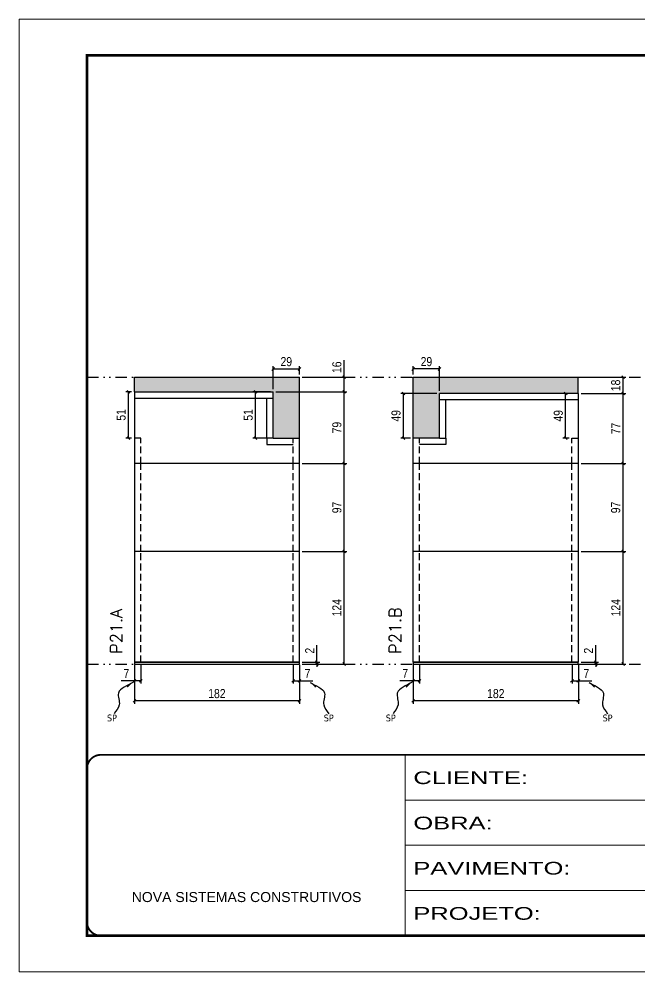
# Model space of a CAD drawing. Extents: x 14400 to 20667, y -21631 to 6985.
# Drawn here: x 16012 to 16697, y 2489 to 3539 of the extents above; entities that cross this region are included whole.
import ezdxf

# ---------------------------------------------------------------- set-up
doc = ezdxf.new("R2010")
doc.units = 0
for name, pattern in [('CONTINUO', [0]), ('DASHED', [0.75, 0.5, -0.25]), ('DIVIDE2', [0.625, 0.25, -0.125, 0, -0.125, 0, -0.125]), ('HIDDEN', [0.375, 0.25, -0.125])]:
    doc.linetypes.add(name, pattern=pattern)
for name, color, linetype in [('COTA', 241, 'Continuous'), ('Nível', 160, 'Continuous'), ('Painéis', 200, 'Continuous'), ('SARR_2.2x7', 40, 'Continuous'), ('texto', 7, 'Continuous')]:
    doc.layers.add(name, color=color, linetype=linetype)
for name, color, linetype, lineweight in [('Folhas', 255, 'Continuous', 9), ('SARRAFO DE PRESSAO', 251, 'DASHED', 9), ('Texto Seção', 7, 'Continuous', 15)]:
    doc.layers.add(name, color=color, linetype=linetype, lineweight=lineweight)
doc.styles.add('ARIAL', font='arial.ttf')
doc.styles.add('COTA TECNICA', font='techl___.ttf', dxfattribs={"height": 10})
doc.styles.add('COTA TECNICA-50', font='techl___.ttf', dxfattribs={"height": 10})
doc.styles.add('REGUA-120', font='ROMANS.shx', dxfattribs={"height": 15})
doc.styles.get("Standard").update_dxf_attribs({"font": 'arial.ttf'})
doc.styles.add('Tecnologia', font='')
doc.styles.get('Tecnologia').set_extended_font_data('Forgotten Futurist')
doc.dimstyles.new('COTA PAINEL-50', dxfattribs={"dimtxt": 10, "dimasz": 3, "dimexe": 3, "dimexo": 3, "dimgap": 3, "dimtad": 1, "dimdec": 1, "dimzin": 12, "dimdsep": 46, "dimtxsty": 'COTA TECNICA-50', "dimblk1": 'OBLIQUE', "dimblk2": 'OBLIQUE', "dimsah": 1, "dimcen": 0.9, "dimclrd": 4, "dimclre": 4, "dimclrt": 240, "dimadec": 1, "dimazin": 3, "dimtfac": 1, "dimtdec": 1, "dimtmove": 0, "dimatfit": 3, "dimfxl": 1, "dimtolj": 1, "dimtzin": 12, "dimarcsym": 0})
doc.dimstyles.new('PAINEL', dxfattribs={"dimtxt": 10, "dimasz": 3, "dimexe": 3, "dimexo": 3, "dimgap": 3, "dimtad": 1, "dimdec": 1, "dimzin": 12, "dimdsep": 46, "dimtxsty": 'COTA TECNICA', "dimblk1": 'OBLIQUE', "dimblk2": 'OBLIQUE', "dimsah": 1, "dimcen": 0.9, "dimclrd": 4, "dimclre": 4, "dimclrt": 240, "dimadec": 1, "dimazin": 3, "dimtfac": 1, "dimtdec": 1, "dimtmove": 0, "dimatfit": 3, "dimfxl": 1, "dimtolj": 1, "dimtzin": 12, "dimarcsym": 0})
doc.dimstyles.get("Standard").update_dxf_attribs({"dimtxt": 0.18, "dimasz": 0.18, "dimexe": 0.18, "dimexo": 0.0625, "dimgap": 0.09, "dimtad": 0, "dimtih": 1, "dimtoh": 1, "dimdec": 4, "dimzin": 0, "dimdsep": 46, "dimtxsty": 'Standard', "dimcen": 0.09, "dimadec": 0, "dimazin": 0, "dimtfac": 1, "dimtdec": 4, "dimtofl": 0, "dimtmove": 0, "dimatfit": 3, "dimfxl": 1, "dimtolj": 1, "dimtzin": 0, "dimarcsym": 0})

# ---------------------------------------------------------------- blocks, each defined once
blk = doc.blocks.new('9999999999')
at = {"color": 30, "linetype": 'CONTINUO'}
for p, q in [((98564.6, 34230.2), (98564.6, 34429.4)), ((98564.6, 34379.6), (99584, 34379.6)), ((98564.6, 34329.8), (99488, 34329.8)), ((98564.6, 34280), (99488, 34280))]:
    blk.add_line(p, q, dxfattribs=at)
at = {"color": 30, "linetype": 'CONTINUO', "const_width": 2}
blk.add_lwpolyline([(99584, 34230.2), (99584, 34414.4, 0.414214), (99569, 34429.4), (98229, 34429.4, 0.414214), (98214, 34414.4), (98214, 34245.2, 0.414214), (98229, 34230.2), (99584, 34230.2)], format="xyb", dxfattribs=at)
at = {"layer": 'Folhas'}
blk.add_lwpolyline([(98139, 34190.2), (99624, 34190.2), (99624, 35240.2), (98139, 35240.2)], close=True, dxfattribs=at)
at = {"layer": 'Folhas', "color": 30, "const_width": 3}
blk.add_lwpolyline([(98214, 34230.2), (99584, 34230.2), (99584, 35200.2), (98214, 35200.2)], close=True, dxfattribs=at)
at = {"color": 7, "linetype": 'Continuous', "ltscale": 5, "style": 'ARIAL'}
blk.add_text('NOVA SISTEMAS CONSTRUTIVOS', height=11.059, dxfattribs=at).set_placement((98263.2, 34267.2))
at = {"layer": 'Folhas', "color": 7, "style": 'Tecnologia', "width": 1.5}
for s, p in [('CLIENTE:', (98573.7, 34397.2)), ('OBRA:', (98573.7, 34347.3)), ('PAVIMENTO:', (98573.7, 34297.5)), ('PROJETO:', (98573.7, 34247.7))]:
    blk.add_text(s, height=14, dxfattribs=at).set_placement(p)
blk = doc.blocks.new('_Oblique')
at = {"color": 0, "linetype": 'ByBlock', "lineweight": -2}
blk.add_line((-0.5, -0.5), (0.5, 0.5), dxfattribs=at)
blk = doc.blocks.new('*D905')
at = {"layer": 'COTA', "color": 4, "lineweight": -2, "transparency": 16777216}
for p, q in [((16139.1, 2827.3), (16139.1, 2784.6)), ((16321.1, 2827.3), (16321.1, 2784.6)), ((16321.1, 2787.6), (16139.1, 2787.6))]:
    blk.add_line(p, q, dxfattribs=at)
at = {"layer": 'Defpoints', "color": 0, "transparency": 16777216}
for p in [(16139.1, 2830.3), (16321.1, 2830.3), (16139.1, 2787.6)]:
    blk.add_point(p, dxfattribs=at)
at = {"layer": 'COTA', "color": 4, "lineweight": -2, "transparency": 16777216, "xscale": 3, "yscale": 3, "zscale": 3, "rotation": 180}
blk.add_blockref('_Oblique', (16139.1, 2787.6), dxfattribs=at)
at = {"layer": 'COTA', "color": 4, "lineweight": -2, "transparency": 16777216, "xscale": 3, "yscale": 3, "zscale": 3}
blk.add_blockref('_Oblique', (16321.1, 2787.6), dxfattribs=at)
at = {"layer": 'COTA', "color": 240, "transparency": 16777216, "insert": (16230.1, 2795.7), "char_height": 10, "attachment_point": 5, "style": 'COTA TECNICA'}
blk.add_mtext('\\A1;182', dxfattribs=at)
blk = doc.blocks.new('*D906')
at = {"layer": 'COTA', "color": 4, "lineweight": -2, "transparency": 16777216}
for p, q in [((16314.1, 2827.3), (16314.1, 2806.8)), ((16321.1, 2825.3), (16321.1, 2806.8)), ((16314.1, 2809.8), (16321.1, 2809.8)), ((16321.1, 2809.8), (16335.9, 2809.8))]:
    blk.add_line(p, q, dxfattribs=at)
at = {"layer": 'Defpoints', "color": 0, "transparency": 16777216}
for p in [(16314.1, 2830.3), (16321.1, 2828.3), (16321.1, 2809.8)]:
    blk.add_point(p, dxfattribs=at)
at = {"layer": 'COTA', "color": 4, "lineweight": -2, "transparency": 16777216, "xscale": 3, "yscale": 3, "zscale": 3, "rotation": 180}
blk.add_blockref('_Oblique', (16314.1, 2809.8), dxfattribs=at)
at = {"layer": 'COTA', "color": 4, "lineweight": -2, "transparency": 16777216, "xscale": 3, "yscale": 3, "zscale": 3}
blk.add_blockref('_Oblique', (16321.1, 2809.8), dxfattribs=at)
at = {"layer": 'COTA', "color": 240, "transparency": 16777216, "insert": (16330, 2817.8), "char_height": 10, "attachment_point": 5, "style": 'COTA TECNICA-50'}
blk.add_mtext('\\A1;7', dxfattribs=at)
blk = doc.blocks.new('*D907')
at = {"layer": 'COTA', "color": 4, "lineweight": -2, "transparency": 16777216}
for p, q in [((16139.1, 2825.3), (16139.1, 2806.8)), ((16146.1, 2827.3), (16146.1, 2806.8)), ((16139.1, 2809.8), (16124.4, 2809.8)), ((16146.1, 2809.8), (16139.1, 2809.8))]:
    blk.add_line(p, q, dxfattribs=at)
at = {"layer": 'Defpoints', "color": 0, "transparency": 16777216}
for p in [(16139.1, 2828.3), (16146.1, 2830.3), (16139.1, 2809.8)]:
    blk.add_point(p, dxfattribs=at)
at = {"layer": 'COTA', "color": 4, "lineweight": -2, "transparency": 16777216, "xscale": 3, "yscale": 3, "zscale": 3, "rotation": 180}
blk.add_blockref('_Oblique', (16139.1, 2809.8), dxfattribs=at)
at = {"layer": 'COTA', "color": 4, "lineweight": -2, "transparency": 16777216, "xscale": 3, "yscale": 3, "zscale": 3}
blk.add_blockref('_Oblique', (16146.1, 2809.8), dxfattribs=at)
at = {"layer": 'COTA', "color": 240, "transparency": 16777216, "insert": (16130.3, 2817.8), "char_height": 10, "attachment_point": 5, "style": 'COTA TECNICA-50'}
blk.add_mtext('\\A1;7', dxfattribs=at)
blk = doc.blocks.new('*D940')
at = {"layer": 'COTA', "color": 4, "linetype": 'ByBlock', "lineweight": -2, "transparency": 16777216}
for p, q in [((16324.1, 2952.3), (16373.5, 2952.3)), ((16370.5, 2828.3), (16370.5, 2952.3)), ((16324.1, 2828.3), (16373.5, 2828.3))]:
    blk.add_line(p, q, dxfattribs=at)
at = {"layer": 'Defpoints', "color": 0, "linetype": 'ByBlock', "transparency": 16777216}
for p in [(16321.1, 2952.3), (16370.5, 2952.3), (16321.1, 2828.3)]:
    blk.add_point(p, dxfattribs=at)
at = {"layer": 'COTA', "color": 4, "linetype": 'ByBlock', "lineweight": -2, "transparency": 16777216, "xscale": 3, "yscale": 3, "zscale": 3}
for p, rotation in [((16370.5, 2952.3), 90), ((16370.5, 2828.3), 270)]:
    blk.add_blockref('_Oblique', p, dxfattribs=dict(at, rotation=rotation))
at = {"layer": 'COTA', "color": 240, "linetype": 'ByBlock', "transparency": 16777216, "insert": (16362.4, 2890.3), "char_height": 10, "attachment_point": 5, "rotation": 90, "style": 'COTA TECNICA'}
blk.add_mtext('\\A1;124', dxfattribs=at)
blk = doc.blocks.new('*D916')
at = {"layer": 'COTA', "color": 4, "lineweight": -2, "transparency": 16777216}
for p, q in [((16340.4, 2830.3), (16340.4, 2849.1)), ((16324.1, 2830.3), (16343.4, 2830.3)), ((16324.1, 2828.3), (16343.4, 2828.3)), ((16340.4, 2828.3), (16340.4, 2830.3)), ((16340.4, 2828.3), (16340.4, 2825.3))]:
    blk.add_line(p, q, dxfattribs=at)
at = {"layer": 'Defpoints', "color": 0, "transparency": 16777216}
for p in [(16321.1, 2830.3), (16321.1, 2828.3), (16340.4, 2828.3)]:
    blk.add_point(p, dxfattribs=at)
at = {"layer": 'COTA', "color": 4, "lineweight": -2, "transparency": 16777216, "xscale": 3, "yscale": 3, "zscale": 3}
for p, rotation in [((16340.4, 2830.3), 270), ((16340.4, 2828.3), 90)]:
    blk.add_blockref('_Oblique', p, dxfattribs=dict(at, rotation=rotation))
at = {"layer": 'COTA', "color": 240, "transparency": 16777216, "insert": (16332.4, 2843), "char_height": 10, "attachment_point": 5, "rotation": 90, "style": 'COTA TECNICA-50'}
blk.add_mtext('\\A1;2', dxfattribs=at)
blk = doc.blocks.new('*D941')
at = {"layer": 'COTA', "color": 4, "linetype": 'ByBlock', "lineweight": -2, "transparency": 16777216}
for p, q in [((16324.1, 2952.3), (16373.5, 2952.3)), ((16370.5, 2828.3), (16370.5, 2952.3)), ((16324.1, 2828.3), (16373.5, 2828.3))]:
    blk.add_line(p, q, dxfattribs=at)
at = {"layer": 'Defpoints', "color": 0, "linetype": 'ByBlock', "transparency": 16777216}
for p in [(16321.1, 2952.3), (16370.5, 2952.3), (16321.1, 2828.3)]:
    blk.add_point(p, dxfattribs=at)
at = {"layer": 'COTA', "color": 4, "linetype": 'ByBlock', "lineweight": -2, "transparency": 16777216, "xscale": 3, "yscale": 3, "zscale": 3}
for p, rotation in [((16370.5, 2952.3), 90), ((16370.5, 2828.3), 270)]:
    blk.add_blockref('_Oblique', p, dxfattribs=dict(at, rotation=rotation))
at = {"layer": 'COTA', "color": 240, "linetype": 'ByBlock', "transparency": 16777216, "insert": (16362.4, 2890.3), "char_height": 10, "attachment_point": 5, "rotation": 90, "style": 'COTA TECNICA'}
blk.add_mtext('\\A1;124', dxfattribs=at)
blk = doc.blocks.new('*D942')
at = {"layer": 'COTA', "color": 4, "lineweight": -2, "transparency": 16777216}
for p, q in [((16324.1, 3049.3), (16373.5, 3049.3)), ((16370.5, 2952.3), (16370.5, 3049.3)), ((16324.1, 2952.3), (16373.5, 2952.3))]:
    blk.add_line(p, q, dxfattribs=at)
at = {"layer": 'Defpoints', "color": 0, "transparency": 16777216}
for p in [(16321.1, 3049.3), (16370.5, 3049.3), (16321.1, 2952.3)]:
    blk.add_point(p, dxfattribs=at)
at = {"layer": 'COTA', "color": 4, "lineweight": -2, "transparency": 16777216, "xscale": 3, "yscale": 3, "zscale": 3}
for p, rotation in [((16370.5, 3049.3), 90), ((16370.5, 2952.3), 270)]:
    blk.add_blockref('_Oblique', p, dxfattribs=dict(at, rotation=rotation))
at = {"layer": 'COTA', "color": 240, "transparency": 16777216, "insert": (16362.4, 3000.8), "char_height": 10, "attachment_point": 5, "rotation": 90, "style": 'COTA TECNICA'}
blk.add_mtext('\\A1;97', dxfattribs=at)
blk = doc.blocks.new('*D943')
at = {"layer": 'COTA', "color": 4, "lineweight": -2, "transparency": 16777216}
for p, q in [((16295.1, 3128.3), (16373.5, 3128.3)), ((16370.5, 3049.3), (16370.5, 3128.3)), ((16324.1, 3049.3), (16373.5, 3049.3))]:
    blk.add_line(p, q, dxfattribs=at)
at = {"layer": 'Defpoints', "color": 0, "transparency": 16777216}
for p in [(16292.1, 3128.3), (16370.5, 3128.3), (16321.1, 3049.3)]:
    blk.add_point(p, dxfattribs=at)
at = {"layer": 'COTA', "color": 4, "lineweight": -2, "transparency": 16777216, "xscale": 3, "yscale": 3, "zscale": 3}
for p, rotation in [((16370.5, 3128.3), 90), ((16370.5, 3049.3), 270)]:
    blk.add_blockref('_Oblique', p, dxfattribs=dict(at, rotation=rotation))
at = {"layer": 'COTA', "color": 240, "transparency": 16777216, "insert": (16362.4, 3088.8), "char_height": 10, "attachment_point": 5, "rotation": 90, "style": 'COTA TECNICA'}
blk.add_mtext('\\A1;79', dxfattribs=at)
blk = doc.blocks.new('*D945')
at = {"layer": 'COTA', "color": 4, "lineweight": -2, "transparency": 16777216}
for p, q in [((16292.1, 3131.3), (16292.1, 3156.4)), ((16292.1, 3153.4), (16321.1, 3153.4)), ((16321.1, 3147.3), (16321.1, 3156.4))]:
    blk.add_line(p, q, dxfattribs=at)
at = {"layer": 'Defpoints', "color": 0, "transparency": 16777216}
for p in [(16321.1, 3153.4), (16321.1, 3144.3), (16292.1, 3128.3)]:
    blk.add_point(p, dxfattribs=at)
at = {"layer": 'COTA', "color": 4, "lineweight": -2, "transparency": 16777216, "xscale": 3, "yscale": 3, "zscale": 3, "rotation": 180}
blk.add_blockref('_Oblique', (16292.1, 3153.4), dxfattribs=at)
at = {"layer": 'COTA', "color": 4, "lineweight": -2, "transparency": 16777216, "xscale": 3, "yscale": 3, "zscale": 3}
blk.add_blockref('_Oblique', (16321.1, 3153.4), dxfattribs=at)
at = {"layer": 'COTA', "color": 240, "transparency": 16777216, "insert": (16306.6, 3161.5), "char_height": 10, "attachment_point": 5, "style": 'COTA TECNICA'}
blk.add_mtext('\\A1;29', dxfattribs=at)
blk = doc.blocks.new('*D946')
at = {"layer": 'COTA', "color": 4, "lineweight": -2, "transparency": 16777216}
for p, q in [((16370.5, 3144.3), (16370.5, 3163.3)), ((16324.1, 3144.3), (16373.5, 3144.3)), ((16370.5, 3128.3), (16370.5, 3144.3)), ((16295.1, 3128.3), (16373.5, 3128.3))]:
    blk.add_line(p, q, dxfattribs=at)
at = {"layer": 'Defpoints', "color": 0, "transparency": 16777216}
for p in [(16321.1, 3144.3), (16370.5, 3144.3), (16292.1, 3128.3)]:
    blk.add_point(p, dxfattribs=at)
at = {"layer": 'COTA', "color": 4, "lineweight": -2, "transparency": 16777216, "xscale": 3, "yscale": 3, "zscale": 3}
for p, rotation in [((16370.5, 3144.3), 90), ((16370.5, 3128.3), 270)]:
    blk.add_blockref('_Oblique', p, dxfattribs=dict(at, rotation=rotation))
at = {"layer": 'COTA', "color": 240, "transparency": 16777216, "insert": (16362.4, 3155.3), "char_height": 10, "attachment_point": 5, "rotation": 90, "style": 'COTA TECNICA'}
blk.add_mtext('\\A1;16', dxfattribs=at)
blk = doc.blocks.new('*D947')
at = {"layer": 'COTA', "color": 4, "lineweight": -2, "transparency": 16777216}
for p, q in [((16289.1, 3128.3), (16269.8, 3128.3)), ((16272.8, 3077.3), (16272.8, 3128.3)), ((16289.1, 3077.3), (16269.8, 3077.3))]:
    blk.add_line(p, q, dxfattribs=at)
at = {"layer": 'Defpoints', "color": 0, "transparency": 16777216}
for p in [(16272.8, 3128.3), (16292.1, 3128.3), (16292.1, 3077.3)]:
    blk.add_point(p, dxfattribs=at)
at = {"layer": 'COTA', "color": 4, "lineweight": -2, "transparency": 16777216, "xscale": 3, "yscale": 3, "zscale": 3}
for p, rotation in [((16272.8, 3128.3), 90), ((16272.8, 3077.3), 270)]:
    blk.add_blockref('_Oblique', p, dxfattribs=dict(at, rotation=rotation))
at = {"layer": 'COTA', "color": 240, "transparency": 16777216, "insert": (16264.6, 3102.8), "char_height": 10, "attachment_point": 5, "rotation": 90, "style": 'COTA TECNICA'}
blk.add_mtext('\\A1;51', dxfattribs=at)
blk = doc.blocks.new('*D955')
at = {"layer": 'COTA', "color": 4, "lineweight": -2, "transparency": 16777216}
for p, q in [((16136.1, 3128.3), (16129.6, 3128.3)), ((16132.6, 3077.3), (16132.6, 3128.3)), ((16136.1, 3077.3), (16129.6, 3077.3))]:
    blk.add_line(p, q, dxfattribs=at)
at = {"layer": 'Defpoints', "color": 0, "transparency": 16777216}
for p in [(16132.6, 3128.3), (16139.1, 3128.3), (16139.1, 3077.3)]:
    blk.add_point(p, dxfattribs=at)
at = {"layer": 'COTA', "color": 4, "lineweight": -2, "transparency": 16777216, "xscale": 3, "yscale": 3, "zscale": 3}
for p, rotation in [((16132.6, 3128.3), 90), ((16132.6, 3077.3), 270)]:
    blk.add_blockref('_Oblique', p, dxfattribs=dict(at, rotation=rotation))
at = {"layer": 'COTA', "color": 240, "transparency": 16777216, "insert": (16124.5, 3102.8), "char_height": 10, "attachment_point": 5, "rotation": 90, "style": 'COTA TECNICA'}
blk.add_mtext('\\A1;51', dxfattribs=at)
blk = doc.blocks.new('*D908')
at = {"layer": 'COTA', "color": 4, "lineweight": -2, "transparency": 16777216}
for p, q in [((16446.6, 2827.3), (16446.6, 2784.6)), ((16628.6, 2827.3), (16628.6, 2784.6)), ((16628.6, 2787.6), (16446.6, 2787.6))]:
    blk.add_line(p, q, dxfattribs=at)
at = {"layer": 'Defpoints', "color": 0, "transparency": 16777216}
for p in [(16446.6, 2830.3), (16628.6, 2830.3), (16446.6, 2787.6)]:
    blk.add_point(p, dxfattribs=at)
at = {"layer": 'COTA', "color": 4, "lineweight": -2, "transparency": 16777216, "xscale": 3, "yscale": 3, "zscale": 3, "rotation": 180}
blk.add_blockref('_Oblique', (16446.6, 2787.6), dxfattribs=at)
at = {"layer": 'COTA', "color": 4, "lineweight": -2, "transparency": 16777216, "xscale": 3, "yscale": 3, "zscale": 3}
blk.add_blockref('_Oblique', (16628.6, 2787.6), dxfattribs=at)
at = {"layer": 'COTA', "color": 240, "transparency": 16777216, "insert": (16537.6, 2795.7), "char_height": 10, "attachment_point": 5, "style": 'COTA TECNICA'}
blk.add_mtext('\\A1;182', dxfattribs=at)
blk = doc.blocks.new('*D909')
at = {"layer": 'COTA', "color": 4, "lineweight": -2, "transparency": 16777216}
for p, q in [((16621.6, 2827.3), (16621.6, 2806.8)), ((16628.6, 2825.3), (16628.6, 2806.8)), ((16621.6, 2809.8), (16628.6, 2809.8)), ((16628.6, 2809.8), (16643.3, 2809.8))]:
    blk.add_line(p, q, dxfattribs=at)
at = {"layer": 'Defpoints', "color": 0, "transparency": 16777216}
for p in [(16621.6, 2830.3), (16628.6, 2828.3), (16628.6, 2809.8)]:
    blk.add_point(p, dxfattribs=at)
at = {"layer": 'COTA', "color": 4, "lineweight": -2, "transparency": 16777216, "xscale": 3, "yscale": 3, "zscale": 3, "rotation": 180}
blk.add_blockref('_Oblique', (16621.6, 2809.8), dxfattribs=at)
at = {"layer": 'COTA', "color": 4, "lineweight": -2, "transparency": 16777216, "xscale": 3, "yscale": 3, "zscale": 3}
blk.add_blockref('_Oblique', (16628.6, 2809.8), dxfattribs=at)
at = {"layer": 'COTA', "color": 240, "transparency": 16777216, "insert": (16637.4, 2817.8), "char_height": 10, "attachment_point": 5, "style": 'COTA TECNICA-50'}
blk.add_mtext('\\A1;7', dxfattribs=at)
blk = doc.blocks.new('*D910')
at = {"layer": 'COTA', "color": 4, "lineweight": -2, "transparency": 16777216}
for p, q in [((16446.6, 2825.3), (16446.6, 2806.8)), ((16453.6, 2827.3), (16453.6, 2806.8)), ((16446.6, 2809.8), (16431.8, 2809.8)), ((16453.6, 2809.8), (16446.6, 2809.8))]:
    blk.add_line(p, q, dxfattribs=at)
at = {"layer": 'Defpoints', "color": 0, "transparency": 16777216}
for p in [(16446.6, 2828.3), (16453.6, 2830.3), (16446.6, 2809.8)]:
    blk.add_point(p, dxfattribs=at)
at = {"layer": 'COTA', "color": 4, "lineweight": -2, "transparency": 16777216, "xscale": 3, "yscale": 3, "zscale": 3, "rotation": 180}
blk.add_blockref('_Oblique', (16446.6, 2809.8), dxfattribs=at)
at = {"layer": 'COTA', "color": 4, "lineweight": -2, "transparency": 16777216, "xscale": 3, "yscale": 3, "zscale": 3}
blk.add_blockref('_Oblique', (16453.6, 2809.8), dxfattribs=at)
at = {"layer": 'COTA', "color": 240, "transparency": 16777216, "insert": (16437.7, 2817.8), "char_height": 10, "attachment_point": 5, "style": 'COTA TECNICA-50'}
blk.add_mtext('\\A1;7', dxfattribs=at)
blk = doc.blocks.new('*D928')
at = {"layer": 'COTA', "color": 4, "linetype": 'ByBlock', "lineweight": -2, "transparency": 16777216}
for p, q in [((16631.6, 2952.3), (16680.9, 2952.3)), ((16677.9, 2828.3), (16677.9, 2952.3)), ((16631.6, 2828.3), (16680.9, 2828.3))]:
    blk.add_line(p, q, dxfattribs=at)
at = {"layer": 'Defpoints', "color": 0, "linetype": 'ByBlock', "transparency": 16777216}
for p in [(16628.6, 2952.3), (16677.9, 2952.3), (16628.6, 2828.3)]:
    blk.add_point(p, dxfattribs=at)
at = {"layer": 'COTA', "color": 4, "linetype": 'ByBlock', "lineweight": -2, "transparency": 16777216, "xscale": 3, "yscale": 3, "zscale": 3}
for p, rotation in [((16677.9, 2952.3), 90), ((16677.9, 2828.3), 270)]:
    blk.add_blockref('_Oblique', p, dxfattribs=dict(at, rotation=rotation))
at = {"layer": 'COTA', "color": 240, "linetype": 'ByBlock', "transparency": 16777216, "insert": (16669.9, 2890.3), "char_height": 10, "attachment_point": 5, "rotation": 90, "style": 'COTA TECNICA'}
blk.add_mtext('\\A1;124', dxfattribs=at)
blk = doc.blocks.new('*D911')
at = {"layer": 'COTA', "color": 4, "lineweight": -2, "transparency": 16777216}
for p, q in [((16647.8, 2830.3), (16647.8, 2849.1)), ((16631.6, 2830.3), (16650.8, 2830.3)), ((16631.6, 2828.3), (16650.8, 2828.3)), ((16647.8, 2828.3), (16647.8, 2830.3)), ((16647.8, 2828.3), (16647.8, 2825.3))]:
    blk.add_line(p, q, dxfattribs=at)
at = {"layer": 'Defpoints', "color": 0, "transparency": 16777216}
for p in [(16628.6, 2830.3), (16628.6, 2828.3), (16647.8, 2828.3)]:
    blk.add_point(p, dxfattribs=at)
at = {"layer": 'COTA', "color": 4, "lineweight": -2, "transparency": 16777216, "xscale": 3, "yscale": 3, "zscale": 3}
for p, rotation in [((16647.8, 2830.3), 270), ((16647.8, 2828.3), 90)]:
    blk.add_blockref('_Oblique', p, dxfattribs=dict(at, rotation=rotation))
at = {"layer": 'COTA', "color": 240, "transparency": 16777216, "insert": (16639.8, 2843), "char_height": 10, "attachment_point": 5, "rotation": 90, "style": 'COTA TECNICA-50'}
blk.add_mtext('\\A1;2', dxfattribs=at)
blk = doc.blocks.new('*D929')
at = {"layer": 'COTA', "color": 4, "linetype": 'ByBlock', "lineweight": -2, "transparency": 16777216}
for p, q in [((16631.6, 2952.3), (16680.9, 2952.3)), ((16677.9, 2828.3), (16677.9, 2952.3)), ((16631.6, 2828.3), (16680.9, 2828.3))]:
    blk.add_line(p, q, dxfattribs=at)
at = {"layer": 'Defpoints', "color": 0, "linetype": 'ByBlock', "transparency": 16777216}
for p in [(16628.6, 2952.3), (16677.9, 2952.3), (16628.6, 2828.3)]:
    blk.add_point(p, dxfattribs=at)
at = {"layer": 'COTA', "color": 4, "linetype": 'ByBlock', "lineweight": -2, "transparency": 16777216, "xscale": 3, "yscale": 3, "zscale": 3}
for p, rotation in [((16677.9, 2952.3), 90), ((16677.9, 2828.3), 270)]:
    blk.add_blockref('_Oblique', p, dxfattribs=dict(at, rotation=rotation))
at = {"layer": 'COTA', "color": 240, "linetype": 'ByBlock', "transparency": 16777216, "insert": (16669.9, 2890.3), "char_height": 10, "attachment_point": 5, "rotation": 90, "style": 'COTA TECNICA'}
blk.add_mtext('\\A1;124', dxfattribs=at)
blk = doc.blocks.new('*D930')
at = {"layer": 'COTA', "color": 4, "lineweight": -2, "transparency": 16777216}
for p, q in [((16631.6, 3049.3), (16680.9, 3049.3)), ((16677.9, 2952.3), (16677.9, 3049.3)), ((16631.6, 2952.3), (16680.9, 2952.3))]:
    blk.add_line(p, q, dxfattribs=at)
at = {"layer": 'Defpoints', "color": 0, "transparency": 16777216}
for p in [(16628.6, 3049.3), (16677.9, 3049.3), (16628.6, 2952.3)]:
    blk.add_point(p, dxfattribs=at)
at = {"layer": 'COTA', "color": 4, "lineweight": -2, "transparency": 16777216, "xscale": 3, "yscale": 3, "zscale": 3}
for p, rotation in [((16677.9, 3049.3), 90), ((16677.9, 2952.3), 270)]:
    blk.add_blockref('_Oblique', p, dxfattribs=dict(at, rotation=rotation))
at = {"layer": 'COTA', "color": 240, "transparency": 16777216, "insert": (16669.8, 3000.8), "char_height": 10, "attachment_point": 5, "rotation": 90, "style": 'COTA TECNICA'}
blk.add_mtext('\\A1;97', dxfattribs=at)
blk = doc.blocks.new('*D931')
at = {"layer": 'COTA', "color": 4, "lineweight": -2, "transparency": 16777216}
for p, q in [((16446.6, 3147.3), (16446.6, 3156.4)), ((16475.6, 3153.4), (16446.6, 3153.4)), ((16475.6, 3129.3), (16475.6, 3156.4))]:
    blk.add_line(p, q, dxfattribs=at)
at = {"layer": 'Defpoints', "color": 0, "transparency": 16777216}
for p in [(16446.6, 3153.4), (16446.6, 3144.3), (16475.6, 3126.3)]:
    blk.add_point(p, dxfattribs=at)
at = {"layer": 'COTA', "color": 4, "lineweight": -2, "transparency": 16777216, "xscale": 3, "yscale": 3, "zscale": 3, "rotation": 180}
blk.add_blockref('_Oblique', (16446.6, 3153.4), dxfattribs=at)
at = {"layer": 'COTA', "color": 4, "lineweight": -2, "transparency": 16777216, "xscale": 3, "yscale": 3, "zscale": 3}
blk.add_blockref('_Oblique', (16475.6, 3153.4), dxfattribs=at)
at = {"layer": 'COTA', "color": 240, "transparency": 16777216, "insert": (16461.1, 3161.5), "char_height": 10, "attachment_point": 5, "style": 'COTA TECNICA'}
blk.add_mtext('\\A1;29', dxfattribs=at)
blk = doc.blocks.new('*D932')
at = {"layer": 'COTA', "color": 4, "lineweight": -2, "transparency": 16777216}
for p, q in [((16631.6, 3126.3), (16680.9, 3126.3)), ((16677.9, 3049.3), (16677.9, 3126.3)), ((16631.6, 3049.3), (16680.9, 3049.3))]:
    blk.add_line(p, q, dxfattribs=at)
at = {"layer": 'Defpoints', "color": 0, "transparency": 16777216}
for p in [(16628.6, 3126.3), (16677.9, 3126.3), (16628.6, 3049.3)]:
    blk.add_point(p, dxfattribs=at)
at = {"layer": 'COTA', "color": 4, "lineweight": -2, "transparency": 16777216, "xscale": 3, "yscale": 3, "zscale": 3}
for p, rotation in [((16677.9, 3126.3), 90), ((16677.9, 3049.3), 270)]:
    blk.add_blockref('_Oblique', p, dxfattribs=dict(at, rotation=rotation))
at = {"layer": 'COTA', "color": 240, "transparency": 16777216, "insert": (16669.9, 3087.8), "char_height": 10, "attachment_point": 5, "rotation": 90, "style": 'COTA TECNICA'}
blk.add_mtext('\\A1;77', dxfattribs=at)
blk = doc.blocks.new('*D933')
at = {"layer": 'COTA', "color": 4, "lineweight": -2, "transparency": 16777216}
for p, q in [((16631.6, 3144.3), (16680.9, 3144.3)), ((16677.9, 3126.3), (16677.9, 3144.3)), ((16631.6, 3126.3), (16680.9, 3126.3))]:
    blk.add_line(p, q, dxfattribs=at)
at = {"layer": 'Defpoints', "color": 0, "transparency": 16777216}
for p in [(16628.6, 3144.3), (16677.9, 3144.3), (16628.6, 3126.3)]:
    blk.add_point(p, dxfattribs=at)
at = {"layer": 'COTA', "color": 4, "lineweight": -2, "transparency": 16777216, "xscale": 3, "yscale": 3, "zscale": 3}
for p, rotation in [((16677.9, 3144.3), 90), ((16677.9, 3126.3), 270)]:
    blk.add_blockref('_Oblique', p, dxfattribs=dict(at, rotation=rotation))
at = {"layer": 'COTA', "color": 240, "transparency": 16777216, "insert": (16669.8, 3135.3), "char_height": 10, "attachment_point": 5, "rotation": 90, "style": 'COTA TECNICA'}
blk.add_mtext('\\A1;18', dxfattribs=at)
blk = doc.blocks.new('*D934')
at = {"layer": 'COTA', "color": 4, "lineweight": -2, "transparency": 16777216}
for p, q in [((16472.6, 3126.3), (16432.7, 3126.3)), ((16435.7, 3077.3), (16435.7, 3126.3)), ((16443.6, 3077.3), (16432.7, 3077.3))]:
    blk.add_line(p, q, dxfattribs=at)
at = {"layer": 'Defpoints', "color": 0, "transparency": 16777216}
for p in [(16435.7, 3126.3), (16475.6, 3126.3), (16446.6, 3077.3)]:
    blk.add_point(p, dxfattribs=at)
at = {"layer": 'COTA', "color": 4, "lineweight": -2, "transparency": 16777216, "xscale": 3, "yscale": 3, "zscale": 3}
for p, rotation in [((16435.7, 3126.3), 90), ((16435.7, 3077.3), 270)]:
    blk.add_blockref('_Oblique', p, dxfattribs=dict(at, rotation=rotation))
at = {"layer": 'COTA', "color": 240, "transparency": 16777216, "insert": (16427.6, 3101.8), "char_height": 10, "attachment_point": 5, "rotation": 90, "style": 'COTA TECNICA'}
blk.add_mtext('\\A1;49', dxfattribs=at)
blk = doc.blocks.new('*D935')
at = {"layer": 'COTA', "color": 4, "lineweight": -2, "transparency": 16777216}
for p, q in [((16618.6, 3126.3), (16611.6, 3126.3)), ((16614.6, 3077.3), (16614.6, 3126.3)), ((16618.6, 3077.3), (16611.6, 3077.3))]:
    blk.add_line(p, q, dxfattribs=at)
at = {"layer": 'Defpoints', "color": 0, "transparency": 16777216}
for p in [(16614.6, 3126.3), (16621.6, 3126.3), (16621.6, 3077.3)]:
    blk.add_point(p, dxfattribs=at)
at = {"layer": 'COTA', "color": 4, "lineweight": -2, "transparency": 16777216, "xscale": 3, "yscale": 3, "zscale": 3}
for p, rotation in [((16614.6, 3126.3), 90), ((16614.6, 3077.3), 270)]:
    blk.add_blockref('_Oblique', p, dxfattribs=dict(at, rotation=rotation))
at = {"layer": 'COTA', "color": 240, "transparency": 16777216, "insert": (16606.5, 3101.8), "char_height": 10, "attachment_point": 5, "rotation": 90, "style": 'COTA TECNICA'}
blk.add_mtext('\\A1;49', dxfattribs=at)

msp = doc.modelspace()

# ---------------------------------------------------------------- hatches: boundary and pattern name
at = {"layer": 'COTA'}
h = msp.add_hatch(dxfattribs=at)
h.set_pattern_fill('AR-CONC', color=256, scale=0.03)
h.set_pattern_definition([(50, (-2039.6044, 2297.15), (5.4655401, -0.4781726), [0.5715, -6.2865]), (355, (-2039.6044, 2297.15), (-1.0573026, 5.7317054), [0.4572, -5.0292175]), (100.451445, (-2039.149, 2297.1104), (4.4082374, 5.2535326), [0.4857003, -5.3427073]), (46.1842, (-2039.6044, 2298.674), (8.1323712, -1.2612698), [0.85725, -9.42975]), (96.63556, (-2038.927, 2298.569), (7.122124, 7.4227837), [0.7285507, -8.0140682]), (351.18415, (-2039.604, 2298.674), (7.122124, 7.4227837), [0.685799, -7.543792]), (21, (-2038.8424, 2298.293), (4.5484317, -3.067956), [0.5715, -6.2865]), (326, (-2038.8424, 2298.293), (1.8540609, 5.525639), [0.4572, -5.0292]), (71.451445, (-2038.4634, 2298.0376), (6.4024926, 2.457683), [0.4857003, -5.3426981]), (37.5, (-2039.6044, 2297.1502), (0.0926581, 2.53665117), [0, -4.96824, 0, -5.1054, 0, -5.04825]), (7.5, (-2039.6044, 2297.1502), (2.00458988, 3.00541724), [0, -2.91084, 0, -4.85394, 0, -1.92405]), (327.5, (-2041.3037, 2297.1502), (4.06771786, -0.17186232), [0, -1.905, 0, -5.9436, 0, -7.8867]), (317.5, (-2042.0657, 2297.1502), (4.44387544, 0.7627947), [0, -2.4765, 0, -3.94716, 0, -5.6007])])
h.paths.add_polyline_path([(16321.15, 3144.29), (16139.15, 3144.29), (16139.15, 3128.29), (16292.15, 3128.29), (16292.15, 3077.29), (16321.15, 3077.29)])
h = msp.add_hatch(dxfattribs=at)
h.set_pattern_fill('AR-CONC', color=256, scale=0.03)
h.set_pattern_definition([(50, (-586.077, 0), (5.4655401, -0.4781726), [0.5715, -6.2865]), (355, (-586.077, 0), (-1.0573026, 5.7317054), [0.4572, -5.0292175]), (100.451445, (-585.6215, -0.04), (4.4082374, 5.2535326), [0.4857003, -5.3427073]), (46.1842, (-586.077, 1.524), (8.1323712, -1.2612698), [0.85725, -9.42975]), (96.63556, (-585.399, 1.419), (7.122124, 7.4227837), [0.7285507, -8.0140682]), (351.18415, (-586.077, 1.524), (7.122124, 7.4227837), [0.685799, -7.543792]), (21, (-585.315, 1.143), (4.5484317, -3.067956), [0.5715, -6.2865]), (326, (-585.315, 1.143), (1.8540609, 5.525639), [0.4572, -5.0292]), (71.451445, (-584.936, 0.8873), (6.4024926, 2.457683), [0.4857003, -5.3426981]), (37.5, (-586.077, 0), (0.0926581, 2.53665117), [0, -4.96824, 0, -5.1054, 0, -5.04825]), (7.5, (-586.077, 0), (2.00458988, 3.00541724), [0, -2.91084, 0, -4.85394, 0, -1.92405]), (327.5, (-587.7762, 0), (4.06771786, -0.17186232), [0, -1.905, 0, -5.9436, 0, -7.8867]), (317.5, (-588.5382, 0), (4.44387544, 0.7627947), [0, -2.4765, 0, -3.94716, 0, -5.6007])])
h.paths.add_polyline_path([(16475.57, 3126.29), (16628.57, 3126.29), (16628.57, 3144.29), (16446.57, 3144.29), (16446.57, 3077.29), (16475.57, 3077.29)])

# ---------------------------------------------------------------- linework, layer by layer
for p, q in [((16139.15, 3128.29), (16139.15, 3144.29)), ((16139.15, 3144.29), (16321.15, 3144.29)), ((16321.15, 3077.29), (16321.15, 3144.29)), ((16446.57, 3077.29), (16446.57, 3144.29)), ((16446.57, 3144.29), (16628.57, 3144.29)), ((16628.57, 3126.29), (16628.57, 3144.29)), ((16146.15, 3077.29), (16139.15, 3077.29)), ((16292.15, 3077.29), (16285.15, 3077.29)), ((16285.15, 3077.29), (16285.15, 3070.29)), ((16475.57, 3077.29), (16482.57, 3077.29)), ((16482.57, 3077.29), (16482.57, 3070.29)), ((16621.57, 3077.29), (16628.57, 3077.29))]:
    msp.add_line(p, q, dxfattribs=at)
at = {"layer": 'Nível', "color": 4, "linetype": 'DIVIDE2', "ltscale": 50}
for p, q in [((16086.97, 3144.29), (17456.97, 3144.29)), ((16086.97, 2828.29), (17456.97, 2828.29))]:
    msp.add_line(p, q, dxfattribs=at)
at = {"layer": 'Painéis'}
for p, q in [((16139.15, 3128.29), (16139.15, 2830.29)), ((16139.15, 3128.29), (16292.15, 3128.29)), ((16292.15, 3077.29), (16292.15, 3128.29)), ((16628.57, 3126.29), (16475.57, 3126.29)), ((16475.57, 3077.29), (16475.57, 3126.29)), ((16628.57, 3126.29), (16628.57, 2830.29)), ((16292.15, 3077.29), (16321.15, 3077.29)), ((16321.15, 2830.29), (16321.15, 3077.29)), ((16446.57, 2830.29), (16446.57, 3077.29)), ((16475.57, 3077.29), (16446.57, 3077.29)), ((16321.15, 3049.29), (16139.15, 3049.29)), ((16628.57, 3049.29), (16446.57, 3049.29)), ((16321.15, 2952.29), (16139.15, 2952.29)), ((16628.57, 2952.29), (16446.57, 2952.29)), ((16139.15, 2830.29), (16321.15, 2830.29)), ((16446.57, 2830.29), (16628.57, 2830.29))]:
    msp.add_line(p, q, dxfattribs=at)
for points in [[(16321.15, 2830.29), (16139.15, 2830.29), (16139.15, 2828.29), (16321.15, 2828.29)], [(16628.57, 2830.29), (16446.57, 2830.29), (16446.57, 2828.29), (16628.57, 2828.29)]]:
    msp.add_lwpolyline(points, close=True, dxfattribs=at)
at = {"layer": 'SARR_2.2x7'}
for p, q in [((16139.15, 3121.29), (16292.15, 3121.29)), ((16285.15, 3077.29), (16285.15, 3121.29)), ((16628.57, 3119.29), (16475.57, 3119.29)), ((16482.57, 3077.29), (16482.57, 3119.29)), ((16285.15, 3070.29), (16314.15, 3070.29)), ((16482.57, 3070.29), (16453.57, 3070.29))]:
    msp.add_line(p, q, dxfattribs=at)
at = {"layer": 'SARR_2.2x7', "linetype": 'HIDDEN', "ltscale": 30}
for p, q in [((16146.15, 3049.29), (16146.15, 3077.29)), ((16314.15, 3049.29), (16314.15, 3077.29)), ((16453.57, 3049.29), (16453.57, 3077.29)), ((16621.57, 3049.29), (16621.57, 3077.29)), ((16146.15, 2952.29), (16146.15, 3049.29)), ((16314.15, 2952.29), (16314.15, 3049.29)), ((16453.57, 2952.29), (16453.57, 3049.29)), ((16621.57, 2952.29), (16621.57, 3049.29)), ((16146.15, 2830.29), (16146.15, 2952.29)), ((16314.15, 2830.29), (16314.15, 2952.29)), ((16453.57, 2830.29), (16453.57, 2952.29)), ((16621.57, 2830.29), (16621.57, 2952.29))]:
    msp.add_line(p, q, dxfattribs=at)

# ---------------------------------------------------------------- block references
at = {"layer": 'SARRAFO DE PRESSAO', "color": 6, "linetype": 'ByBlock'}
msp.add_blockref('9999999999', (-82127.01, -31701.2), dxfattribs=at)

# ---------------------------------------------------------------- texts
at = {"layer": 'texto', "color": 0, "char_height": 7.5, "attachment_point": 5}
for insert in [(16114.37, 2768.79), (16353.39, 2768.79), (16421.8, 2768.79), (16660.82, 2768.79)]:
    msp.add_mtext('{\\fTahoma|b0|i0|c0|p34;\\C4;SP}', dxfattribs=dict(at, insert=insert))
at = {"layer": 'Texto Seção', "char_height": 13, "width": 285.3299, "attachment_point": 7, "rotation": 90, "style": 'REGUA-120'}
for s, insert in [('\\pt26;P21.A', (16125.67, 2839.54)), ('\\pt26;P21.B', (16433.1, 2839.54))]:
    msp.add_mtext(s, dxfattribs=dict(at, insert=insert))

# ---------------------------------------------------------------- dimensions: what is measured, and where the dimension line sits
at = {"layer": 'COTA'}
for base, p1, p2, dimstyle, picture, middle in [((16321.15, 3153.39), (16292.15, 3128.29), (16321.15, 3144.29), 'PAINEL', '*D945', (16306.65, 3161.48)), ((16321.15, 2809.78), (16314.15, 2830.29), (16321.15, 2828.29), 'COTA PAINEL-50', '*D906', (16330.01, 2817.85)), ((16628.57, 2809.78), (16621.57, 2830.29), (16628.57, 2828.29), 'COTA PAINEL-50', '*D909', (16637.44, 2817.85))]:
    dim = msp.add_linear_dim(base=base, p1=p1, p2=p2, dimstyle=dimstyle, dxfattribs=at)
    dim.commit()
    dim.dimension.update_dxf_attribs({"geometry": picture, "text_midpoint": middle})
for base, p1, p2, angle, dimstyle, picture, middle in [((16370.51, 3144.29), (16292.15, 3128.29), (16321.15, 3144.29), 90, 'PAINEL', '*D946', (16362.41, 3155.29)), ((16446.57, 3153.39), (16475.57, 3126.29), (16446.57, 3144.29), 180, 'PAINEL', '*D931', (16461.07, 3161.48)), ((16677.94, 3144.29), (16628.57, 3126.29), (16628.57, 3144.29), 90, 'PAINEL', '*D933', (16669.84, 3135.29)), ((16132.58, 3128.29), (16139.15, 3077.29), (16139.15, 3128.29), 90, 'PAINEL', '*D955', (16124.47, 3102.79)), ((16272.75, 3128.29), (16292.15, 3077.29), (16292.15, 3128.29), 90, 'PAINEL', '*D947', (16264.64, 3102.79)), ((16435.67, 3126.29), (16446.57, 3077.29), (16475.57, 3126.29), 90, 'PAINEL', '*D934', (16427.57, 3101.79)), ((16614.62, 3126.29), (16621.57, 3077.29), (16621.57, 3126.29), 90, 'PAINEL', '*D935', (16606.52, 3101.79)), ((16677.94, 3126.29), (16628.57, 3049.29), (16628.57, 3126.29), 90, 'PAINEL', '*D932', (16669.87, 3087.79)), ((16370.51, 3049.29), (16321.15, 2952.29), (16321.15, 3049.29), 90, 'PAINEL', '*D942', (16362.41, 3000.79)), ((16677.94, 3049.29), (16628.57, 2952.29), (16628.57, 3049.29), 90, 'PAINEL', '*D930', (16669.84, 3000.79)), ((16139.15, 2809.78), (16146.15, 2830.29), (16139.15, 2828.29), 180, 'COTA PAINEL-50', '*D907', (16130.28, 2817.85)), ((16446.57, 2809.78), (16453.57, 2830.29), (16446.57, 2828.29), 180, 'COTA PAINEL-50', '*D910', (16437.71, 2817.85))]:
    dim = msp.add_linear_dim(base=base, p1=p1, p2=p2, angle=angle, dimstyle=dimstyle, dxfattribs=at)
    dim.commit()
    dim.dimension.update_dxf_attribs({"geometry": picture, "text_midpoint": middle})
for base, p1, p2, angle, override, picture, middle in [((16370.51, 3128.29), (16321.15, 3049.29), (16292.15, 3128.29), 90, {"dimtmove": 1}, '*D943', (16362.41, 3088.79)), ((16139.15, 2787.61), (16321.15, 2830.29), (16139.15, 2830.29), 180, {"dimarcsym": 2}, '*D905', (16230.15, 2795.7)), ((16446.57, 2787.61), (16628.57, 2830.29), (16446.57, 2830.29), 180, {"dimarcsym": 2}, '*D908', (16537.57, 2795.7))]:
    dim = msp.add_linear_dim(base=base, p1=p1, p2=p2, angle=angle, dimstyle='PAINEL', override=override, dxfattribs=at)
    dim.commit()
    dim.dimension.update_dxf_attribs({"geometry": picture, "text_midpoint": middle})
at = {"layer": 'COTA', "linetype": 'ByBlock'}
for p1, p2, picture, middle in [((16321.15, 2828.29), (16321.15, 2952.29), '*D940', (16362.44, 2890.29)), ((16321.15, 2828.29), (16321.15, 2952.29), '*D941', (16362.44, 2890.29)), ((16628.57, 2828.29), (16628.57, 2952.29), '*D928', (16669.87, 2890.29)), ((16628.57, 2828.29), (16628.57, 2952.29), '*D929', (16669.87, 2890.29))]:
    dim = msp.add_aligned_dim(p1=p1, p2=p2, distance=-49.37, dimstyle='PAINEL', dxfattribs=at)
    dim.commit()
    dim.dimension.update_dxf_attribs({"geometry": picture, "text_midpoint": middle})
at = {"layer": 'COTA'}
for base, p1, p2, picture, middle in [((16340.4, 2828.29), (16321.15, 2830.29), (16321.15, 2828.29), '*D916', (16340.4, 2843.03)), ((16647.83, 2828.29), (16628.57, 2830.29), (16628.57, 2828.29), '*D911', (16647.83, 2843.03))]:
    dim = msp.add_linear_dim(base=base, p1=p1, p2=p2, angle=90, dimstyle='COTA PAINEL-50', dxfattribs=at)
    dim.commit()
    dim.dimension.update_dxf_attribs({"geometry": picture, "text_midpoint": middle, "dimtype": 160})

# ---------------------------------------------------------------- leaders
at = {"layer": 'COTA', "path_type": 1}
for points in [[(16137.32, 2808.1), (16121.53, 2796.27), (16122.46, 2783.26), (16116.9, 2773.48)], [(16332.97, 2808.1), (16348.76, 2796.27), (16347.83, 2783.26), (16353.39, 2773.48)], [(16444.74, 2808.1), (16428.96, 2796.27), (16429.88, 2783.26), (16424.33, 2773.48)], [(16640.4, 2808.1), (16656.19, 2796.27), (16655.26, 2783.26), (16660.81, 2773.48)]]:
    msp.add_leader(points, dimstyle='Standard', override={"dimasz": 8}, dxfattribs=at)

doc.saveas('drawing.dxf')
